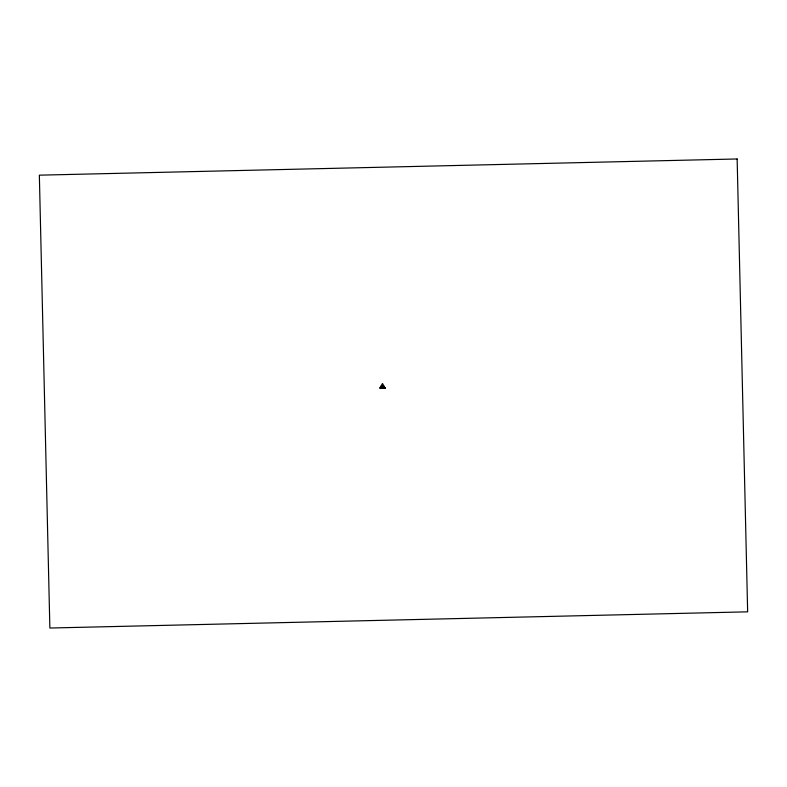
<?xml version="1.0" encoding="UTF-8"?>
<svg xmlns="http://www.w3.org/2000/svg" width="787" height="787" viewBox="0 0 787 787"><rect width="100%" height="100%" fill="white"/><g stroke="black" fill="none" stroke-linecap="round" stroke-linejoin="round"><path stroke-width="1.18" d="M383.653 385.984L384.794 387.971L380.2 387.971L381.351 385.984M380.2 387.971L382.502 385.571L384.794 387.971M385.158 388.217L382.502 383.505L379.787 388.207L385.237 388.139M381.577 387.174L383.426 387.174M737.144 158.974L39.35 175.167L49.866 628.026L747.65 611.833L737.144 158.974"/></g></svg>
